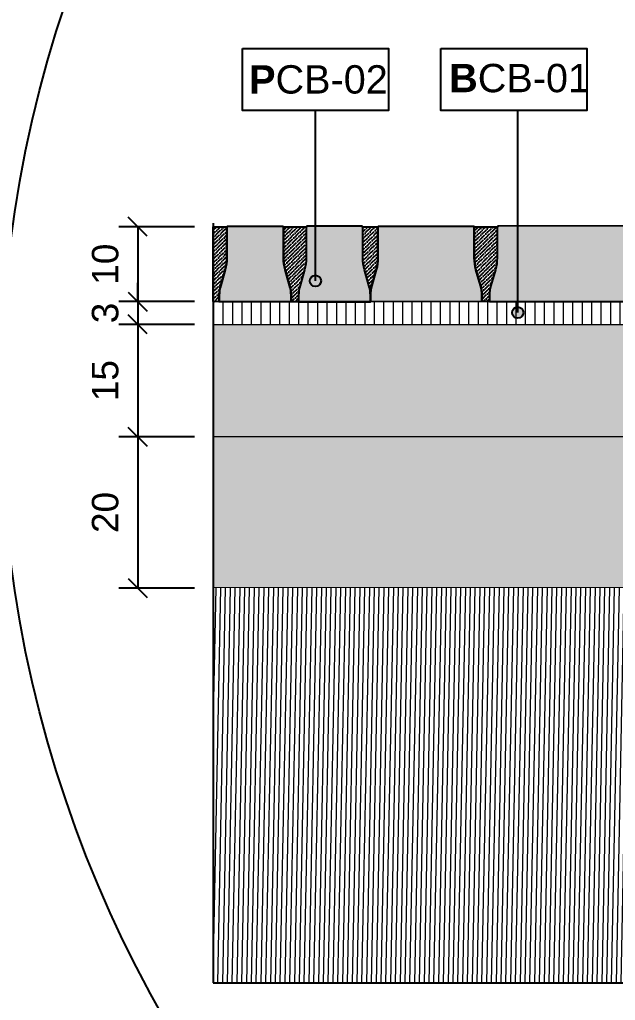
# Model space of a CAD drawing. Header units: metres. Extents: x -325 to 301, y -147 to 149.
# Drawn here: x 69.974 to 70.762, y 79.092 to 80.389 of the extents above; entities that cross this region are included whole.
import ezdxf

# ---------------------------------------------------------------- set-up
doc = ezdxf.new("R2010")
doc.units = ezdxf.units.M
doc.layers.get('Defpoints').update_dxf_attribs({"lineweight": 13})
for name, color, linetype, plot in [('-aux', 50, 'Continuous', False), ('-AUX-QAD', 5, 'Continuous', False), ('02-L-AUX', 2, 'Continuous', False)]:
    doc.layers.add(name, color=color, linetype=linetype, plot=plot)
doc.layers.add('0-TX-1_25', color=7, linetype='Continuous', true_color=0x3f4f7f)
doc.layers.add('EIT_3 TR sorra', color=7, linetype='Continuous', true_color=0xd8ceb0)
for name, color, linetype, lineweight, true_color in [('03-TR-Paviment_05_Open Joint Precast Pavements', 7, 'Continuous', 5, 0xb3b3b3), ('3-TR sorra granitica', 7, 'Continuous', 0, 0xf2dac9), ('3-TR tot_u', 7, 'Continuous', 5, 0x787878)]:
    doc.layers.add(name, color=color, linetype=linetype, lineweight=lineweight, true_color=true_color)
for name, color, linetype, lineweight in [('1-CM', 7, 'Continuous', 0), ('3-TR Seleccionat', 44, 'Continuous', 0), ('3-TR Tot-u', 37, 'Continuous', 0)]:
    doc.layers.add(name, color=color, linetype=linetype, lineweight=lineweight)
for name, color, linetype in [('1-L- kodolé', 7, 'Continuous'), ('1-SECCIÓ', 1, 'Continuous'), ('A-KEYPLAN_HATCH', 7, 'Continuous'), ('A_TEXT_2', 7, 'Continuous')]:
    doc.layers.add(name, color=color, linetype=linetype)
doc.styles.get("Standard").update_dxf_attribs({"font": 'arial.ttf'})
doc.dimstyles.new('ISO-25', dxfattribs={"dimtxt": 0.1, "dimasz": 0.1, "dimexe": 0.1, "dimexo": 0.1, "dimgap": 0.1, "dimtad": 1, "dimdec": 0, "dimlfac": 100, "dimzin": 9, "dimtxsty": 'Standard', "dimblk": 'OBLIQUE', "dimcen": 0.1, "dimadec": 0, "dimazin": 0, "dimtfac": 1, "dimtdec": 0, "dimtmove": 0, "dimatfit": 3, "dimldrblk": 'OBLIQUE', "dimfxl": 1, "dimarcsym": 0})
pattern_1 = [(44.44704254352422, (41.67273347563943, 9.792104224077281), (0.001874050511207277, 0.006619192748027979), [0.008532812500000073, -0.001706562500000015, 0, -0.001706562500000015])]

# ---------------------------------------------------------------- blocks, each defined once
blk = doc.blocks.new('hatch keyplan 2')
at = {"layer": 'A-KEYPLAN_HATCH'}
blk.add_lwpolyline([(0, 0.005476596624248486), (0.012874798693294, 0.005476596623793739), (0.012874798693294, -2.273736754432321e-13), (0, 0)], close=True, dxfattribs=at)
blk = doc.blocks.new('hatch keyplan')
at = {"layer": 'A-KEYPLAN_HATCH'}
blk.add_blockref('hatch keyplan 2', (1.430579833341536, 0.8521467901477053), dxfattribs=at)
blk = doc.blocks.new('PCB03')
at = {"layer": 'A-KEYPLAN_HATCH'}
blk.add_blockref('hatch keyplan', (-1.42957983326266, -0.8521467901535917), dxfattribs=at)
at = {"layer": 'A_TEXT_2', "insert": (0.0002022692309803231, 0.0039881901570753), "char_height": 0.0025, "attachment_point": 1}
blk.add_mtext_dynamic_manual_height_columns('\\pi0.00139;{\\fArial|b1|i0|c0|p34;P}CB-02', width=0.01456192034901793, gutter_width=0.015, heights=[0], dxfattribs=at)
blk = doc.blocks.new('B-CB01')
at = {"layer": 'A-KEYPLAN_HATCH'}
blk.add_blockref('hatch keyplan', (-1.430579833341536, -0.8521467901477052), dxfattribs=at)
at = {"layer": 'A_TEXT_2', "insert": (-0.0007977308478921419, 0.004105509799023688), "char_height": 0.0025, "attachment_point": 1}
blk.add_mtext_dynamic_manual_height_columns('\\pi0.00152;{\\fArial|b1|i0|c0|p34;B}CB-01', width=0.01456192034901793, gutter_width=0.015, heights=[0], dxfattribs=at)
blk = doc.blocks.new('POINT')
at = {"layer": '0-TX-1_25'}
h = blk.add_hatch(dxfattribs=at)
h.set_pattern_fill('ANGLE', color=256)
h.set_pattern_definition([(0, (-83.74681484067048, -12.72584030761209), (0, 6.985), [5.08, -1.905]), (90, (-83.74681484067048, -12.72584030761209), (-6.985, 4.277078946022131e-16), [5.08, -1.905])])
edge = h.paths.add_edge_path()
edge.add_arc((0, 0), 0.0075, 0, 360)
h = blk.add_hatch(color=256, dxfattribs=at)
h.dxf.hatch_style = 1
edge = h.paths.add_edge_path()
edge.add_arc((0, 0), 0.0075, 0, 360)
blk.add_circle((0, 0), 0.0075, dxfattribs=at)
blk = doc.blocks.new('_Oblique')
at = {"color": 0, "lineweight": -2}
blk.add_line((-0.499999999995058, -0.4999999998130015), (0.500000000028669, 0.500000000163238), dxfattribs=at)
blk = doc.blocks.new('*D1420')
at = {"layer": '0-TX-1_25', "color": 0, "lineweight": -2, "transparency": 16777216}
for p, q in [((70.2055029035887, 80.115348347634), (70.10556118825784, 80.115348347634)), ((70.13056118825784, 80.115348347634), (70.13056118825784, 80.01629690499733)), ((70.2055029035887, 80.01629690499733), (70.10556118825784, 80.01629690499733))]:
    blk.add_line(p, q, dxfattribs=at)
at = {"layer": 'Defpoints', "color": 0, "transparency": 16777216}
for p in [(70.2305029035887, 80.115348347634), (70.13056118825784, 80.01629690499733), (70.2305029035887, 80.01629690499733)]:
    blk.add_point(p, dxfattribs=at)
at = {"layer": '0-TX-1_25', "color": 0, "lineweight": -2, "transparency": 16777216, "xscale": 0.025, "yscale": 0.025, "zscale": 0.025}
for p, rotation in [((70.13056118825784, 80.115348347634), 90), ((70.13056118825784, 80.01629690499733), 270)]:
    blk.add_blockref('_Oblique', p, dxfattribs=dict(at, rotation=rotation))
at = {"layer": '0-TX-1_25', "color": 0, "transparency": 16777216, "insert": (70.08769113368758, 80.06582262631564), "char_height": 0.035, "attachment_point": 5, "rotation": 90}
blk.add_mtext('10', dxfattribs=at)
blk = doc.blocks.new('*D1421')
at = {"layer": '0-TX-1_25', "color": 0, "lineweight": -2, "transparency": 16777216}
for p, q in [((70.13056118825716, 80.01629690499733), (70.13056118825716, 80.04129690499734)), ((70.2055029035887, 80.01629690499733), (70.10556118825716, 80.01629690499733)), ((70.13056118825716, 80.01629690499733), (70.13056118825716, 79.98621941384224)), ((70.2055029035887, 79.98621941384224), (70.10556118825716, 79.98621941384224)), ((70.13056118825716, 79.98621941384224), (70.13056118825716, 79.96121941384223))]:
    blk.add_line(p, q, dxfattribs=at)
at = {"layer": 'Defpoints', "color": 0, "transparency": 16777216}
for p in [(70.2305029035887, 80.01629690499733), (70.13056118825716, 79.98621941384224), (70.2305029035887, 79.98621941384224)]:
    blk.add_point(p, dxfattribs=at)
at = {"layer": '0-TX-1_25', "color": 0, "lineweight": -2, "transparency": 16777216, "xscale": 0.025, "yscale": 0.025, "zscale": 0.025}
for p, rotation in [((70.13056118825716, 80.01629690499733), 270), ((70.13056118825716, 79.98621941384224), 90)]:
    blk.add_blockref('_Oblique', p, dxfattribs=dict(at, rotation=rotation))
at = {"layer": '0-TX-1_25', "color": 0, "transparency": 16777216, "insert": (70.0876791964427, 80.00125815941976), "char_height": 0.035, "attachment_point": 5, "rotation": 90}
blk.add_mtext('3', dxfattribs=at)
blk = doc.blocks.new('*D1422')
at = {"layer": '0-TX-1_25', "color": 0, "lineweight": -2, "transparency": 16777216}
for p, q in [((70.2055029035887, 79.98621941384224), (70.10556118825795, 79.98621941384224)), ((70.13056118825796, 79.98621941384224), (70.13056118825796, 79.83742942411918)), ((70.2055029035887, 79.83742942411918), (70.10556118825795, 79.83742942411918))]:
    blk.add_line(p, q, dxfattribs=at)
at = {"layer": 'Defpoints', "color": 0, "transparency": 16777216}
for p in [(70.2305029035887, 79.98621941384224), (70.13056118825796, 79.83742942411918), (70.2305029035887, 79.83742942411918)]:
    blk.add_point(p, dxfattribs=at)
at = {"layer": '0-TX-1_25', "color": 0, "lineweight": -2, "transparency": 16777216, "xscale": 0.025, "yscale": 0.025, "zscale": 0.025}
for p, rotation in [((70.13056118825796, 79.98621941384224), 90), ((70.13056118825796, 79.83742942411918), 270)]:
    blk.add_blockref('_Oblique', p, dxfattribs=dict(at, rotation=rotation))
at = {"layer": '0-TX-1_25', "color": 0, "transparency": 16777216, "insert": (70.0876911336877, 79.91182441898067), "char_height": 0.035, "attachment_point": 5, "rotation": 90}
blk.add_mtext('15', dxfattribs=at)
blk = doc.blocks.new('*D1423')
at = {"layer": '0-TX-1_25', "color": 0, "lineweight": -2, "transparency": 16777216}
for p, q in [((70.2055029035887, 79.83742942411918), (70.10556118825801, 79.83742942411918)), ((70.13056118825801, 79.83742942411918), (70.13056118825801, 79.63742946517257)), ((70.20559351639059, 79.63742946517257), (70.10556118825801, 79.63742946517257))]:
    blk.add_line(p, q, dxfattribs=at)
at = {"layer": 'Defpoints', "color": 0, "transparency": 16777216}
for p in [(70.2305029035887, 79.83742942411918), (70.13056118825801, 79.63742946517257), (70.2305935163906, 79.63742946517257)]:
    blk.add_point(p, dxfattribs=at)
at = {"layer": '0-TX-1_25', "color": 0, "lineweight": -2, "transparency": 16777216, "xscale": 0.025, "yscale": 0.025, "zscale": 0.025}
for p, rotation in [((70.13056118825801, 79.83742942411918), 90), ((70.13056118825801, 79.63742946517257), 270)]:
    blk.add_blockref('_Oblique', p, dxfattribs=dict(at, rotation=rotation))
at = {"layer": '0-TX-1_25', "color": 0, "transparency": 16777216, "insert": (70.08769113368776, 79.73742944464584), "char_height": 0.035, "attachment_point": 5, "rotation": 90}
blk.add_mtext('20', dxfattribs=at)

msp = doc.modelspace()

# ---------------------------------------------------------------- hatches: boundary and pattern name
at = {"layer": '03-TR-Paviment_05_Open Joint Precast Pavements'}
h = msp.add_hatch(color=256, dxfattribs=at)
h.dxf.hatch_style = 1
edge = h.paths.add_edge_path()
edge.add_line((70.23849229113638, 80.01619444163013), (70.23849021699654, 80.02439022298232))
edge.add_arc((70.28690777162858, 80.02440247481154), 0.04841755618217186, 164.0154792946056, 180.0144984209942, ccw=False)
edge.add_line((70.24036222562529, 80.03773558749799), (70.2463036187807, 80.05847682607539))
edge.add_arc((70.19136846038192, 80.07421317164751), 0.05714459029745506, 344.0154764084515, 360.0144955347339)
edge.add_line((70.24851304885057, 80.07422762893201), (70.24850264344643, 80.11535290187895))
edge.add_line((70.24850264344643, 80.11535290187895), (70.24929984949095, 80.11535310451717))
edge.add_line((70.24929984949095, 80.11535310451717), (70.24929963499366, 80.11619718123141))
edge.add_line((70.24929963499366, 80.11619718123141), (70.32259742802165, 80.11621572590734))
edge.add_line((70.32259742802165, 80.11621572590734), (70.32259763972534, 80.11537164779541))
edge.add_line((70.32259763972534, 80.11537164779541), (70.32339484530351, 80.11537185322747))
edge.add_line((70.32339484530351, 80.11537185322747), (70.3234052502427, 80.07424657748645))
edge.add_arc((70.38054983705393, 80.07426103756941), 0.05714458864074345, 180.0144983410309, 196.0135174673133)
edge.add_line((70.3256226504792, 80.05849689515998), (70.3315745381914, 80.03775866252836))
edge.add_arc((70.28503574469616, 80.0244020012103), 0.04841755571648512, 0.014491300300107923, 16.013510426688526, ccw=False)
edge.add_line((70.33345329886403, 80.0244142470221), (70.3334553725374, 80.01621846892942))
edge.add_line((70.3334553725374, 80.01621846892942), (70.23849229113638, 80.01619444163013))
h = msp.add_hatch(color=256, dxfattribs=at)
h.dxf.hatch_style = 1
edge = h.paths.add_edge_path()
edge.add_line((70.4384184547918, 80.01624502640159), (70.43841638111796, 80.02444080635689))
edge.add_arc((70.38999882293908, 80.02442855603934), 0.04841755972864095, 0.01449663107597601, 16.01351575746422)
edge.add_line((70.4365376190481, 80.03778522279416), (70.4305857322682, 80.0585234517007))
edge.add_arc((70.48551292238963, 80.0742875929201), 0.05714459172153227, 180.0144962131547, 196.0135153394365, ccw=False)
edge.add_line((70.42836833249707, 80.07427313495862), (70.4283579261615, 80.11539840837096))
edge.add_line((70.4283579261615, 80.11539840837096), (70.42756072151373, 80.11539820666442))
edge.add_line((70.42756072151373, 80.11539820666442), (70.42756050748233, 80.11624228244746))
edge.add_line((70.42756050748233, 80.11624228244746), (70.3542627158513, 80.11622373777189))
edge.add_line((70.3542627158513, 80.11622373777189), (70.3542629294174, 80.11537966059177))
edge.add_line((70.3542629294174, 80.11537966059177), (70.35346572430326, 80.11537946167907))
edge.add_line((70.35346572430326, 80.11537946167907), (70.35347612924244, 80.07425418593805))
edge.add_arc((70.2963315459772, 80.07423972769654), 0.05714458509429278, -15.984522630681283, 0.01449649560169064, ccw=False)
edge.add_line((70.35126669963789, 80.05850338447853), (70.34532530741498, 80.03776214124476))
edge.add_arc((70.39187085152903, 80.02442902713378), 0.04841755475827245, 164.0154770583981, 180.0144961847867)
edge.add_line((70.34345329832043, 80.02441677719462), (70.34345537292512, 80.0162209991022))
edge.add_line((70.34345537292512, 80.0162209991022), (70.4384184547918, 80.01624502640159))
h = msp.add_hatch(color=256, dxfattribs=at)
h.dxf.hatch_style = 1
edge = h.paths.add_edge_path()
edge.add_line((70.43841845479146, 80.01624502779858), (70.43841638111796, 80.02444080635689))
edge.add_arc((70.48683393290308, 80.02445305440615), 0.04841755333429823, 164.0154748223752, 180.014493948764, ccw=False)
edge.add_line((70.44028839067828, 80.03778616994148), (70.44622978243636, 80.05852740991551))
edge.add_arc((70.39129462002663, 80.07426375098193), 0.0571445929125616, 344.0154818588612, 360.0145009851438)
edge.add_line((70.448439211109, 80.07427821370311), (70.44842880477366, 80.11540348618416))
edge.add_line((70.44842880477366, 80.11540348618416), (70.44922601221528, 80.11540368835706))
edge.add_line((70.44922601221528, 80.11540368835706), (70.4492257981835, 80.11624776553707))
edge.add_line((70.4492257981835, 80.11624776553707), (70.57505166586895, 80.11627960351683))
edge.add_line((70.57505166586895, 80.11627960351683), (70.57505187803854, 80.1154355244737))
edge.add_line((70.57505187803854, 80.1154355244737), (70.57584908408212, 80.1154357308372))
edge.add_line((70.57584908408212, 80.1154357308372), (70.57585948948687, 80.07431045556194))
edge.add_arc((70.63300407653038, 80.07432491730182), 0.05714458887344626, 180.0145000022703, 196.0135191285519)
edge.add_line((70.57807689018905, 80.05856077323563), (70.58402877650435, 80.03782254013798))
edge.add_arc((70.53748998417535, 80.02446587053622), 0.04841755688067414, 0.014501103312795749, 16.013520229701783, ccw=False)
edge.add_line((70.58590753950531, 80.0244781246323), (70.58590961271314, 80.01628234607385))
edge.add_line((70.58590961271314, 80.01628234607385), (70.43841845479146, 80.01624502779858))
h = msp.add_hatch(color=256, dxfattribs=at)
h.dxf.hatch_style = 1
edge = h.paths.add_edge_path()
edge.add_line((70.81721722362865, 80.01634087322162), (70.81721515088647, 80.02453665178017))
edge.add_arc((70.76879759436449, 80.02452440123028), 0.0484175580717994, 0.01449690650776215, 16.01351603289587)
edge.add_line((70.81533638881675, 80.03788106775175), (70.80938450110526, 80.0586192975894))
edge.add_arc((70.86431169265003, 80.07438344069864), 0.05714459361098313, 180.0144976407693, 196.0135167670525, ccw=False)
edge.add_line((70.80716710086838, 80.07436898131283), (70.80715669546424, 80.11549425425979))
edge.add_line((70.80715669546424, 80.11549425425979), (70.80635949035081, 80.11549405255313))
edge.add_line((70.80635949035081, 80.11549405255313), (70.80635927678507, 80.11633812833628))
edge.add_line((70.80635927678507, 80.11633812833628), (70.60678783386328, 80.11628763424663))
edge.add_line((70.60678783386328, 80.11628763424663), (70.60678804742939, 80.1154435570665))
edge.add_line((70.60678804742939, 80.1154435570665), (70.60599084184936, 80.11544335908502))
edge.add_line((70.60599084184936, 80.11544335908502), (70.60600124771976, 80.07431808380987))
edge.add_arc((70.54885665829416, 80.07430362132193), 0.05714459125573003, -15.984518374578215, 0.01450075170441778, ccw=False)
edge.add_line((70.603791819047, 80.05856728048795), (70.59785042682407, 80.03782603725416))
edge.add_arc((70.64439596928125, 80.02449292337563), 0.04841755310143721, 164.0154767828985, 180.0144959092875)
edge.add_line((70.5959784177294, 80.0244806736697), (70.59598049140278, 80.01628489557704))
edge.add_line((70.59598049140278, 80.01628489557704), (70.81721722362865, 80.01634087322162))
at = {"layer": '3-TR Seleccionat'}
h = msp.add_hatch(dxfattribs=at)
h.set_pattern_fill('ANSI31', color=256, scale=0.002, angle=223.8682194563586, style=0)
h.set_pattern_definition([(268.8682194563586, (428207.7918871925, -659342.0485107687), (-0.006348761178338337, 0.0001254252782496586), [])])
h.paths.add_polyline_path([(70.23050290358867, 79.63742942411915), (70.23050290358867, 79.11534834763397), (73.11134009792734, 79.11534834763397), (73.11134009792734, 79.6379909167658), (72.02354350174323, 79.6379909167658), (71.50344901365679, 79.6379909167658)])
at = {"layer": '3-TR sorra granitica'}
h = msp.add_hatch(dxfattribs=at)
h.set_pattern_fill('LINE', color=256, scale=0.09999999999999998, angle=54.36802460532453, style=0)
h.set_pattern_definition([(90.01449684407237, (95.59110275207881, 288.1782643240952), (-0.0124999995998879, -3.162720719002675e-06), [])])
h.paths.add_polyline_path([(71.52390904111691, 80.00702844938786), (71.52390625276999, 80.0069936491303), (71.52388609988607, 80.0162579862842)])
h.paths.add_polyline_path([(71.51815766114444, 79.98702472745104), (71.52157756735696, 80.01625810189476), (70.22854656920568, 80.01632285647317), (70.22795924194784, 79.98659359818063)])
at = {"layer": '3-TR Tot-u'}
h = msp.add_hatch(dxfattribs=at)
h.set_pattern_fill('EARTH', color=256, scale=0.005, angle=-84.07414778341365)
h.set_pattern_definition([(275.9258522165863, (7.704253271968483, 0.250561291882903), (0.03485825126725671, -0.02830242601949161), [0.03175, -0.03175]), (275.9258522165863, (7.716095898959749, 0.251790509116859), (0.03485825126725671, -0.02830242601949161), [0.03175, -0.03175]), (275.9258522165863, (7.727938525951013, 0.2530197263508149), (0.03485825126725671, -0.02830242601949161), [0.03175, -0.03175]), (5.925852216586344, (7.732295807359421, 0.2494819230983785), (0.02830242601949161, 0.03485825126725671), [0.03174999999999998, -0.03174999999999998]), (5.925852216586344, (7.733525024593376, 0.2376392961071132), (0.02830242601949161, 0.03485825126725671), [0.03174999999999998, -0.03174999999999998]), (5.925852216586344, (7.734754241827332, 0.2257966691158478), (0.02830242601949161, 0.03485825126725671), [0.03174999999999998, -0.03174999999999998])])
h.paths.add_polyline_path([(71.32392653132165, 79.83777331075562), (70.23050290358867, 79.83742942411915), (70.23050290358867, 79.63742942411915), (73.11086919515688, 79.6379909167658), (73.11091957231001, 79.83710018296216), (72.32392653132167, 79.83628327515538), (72.32392653132165, 79.71566186349253), (72.32392653132166, 79.63777331075559), (71.32392653132167, 79.6378365292112)])
at = {"layer": '3-TR tot_u'}
h = msp.add_hatch(dxfattribs=at)
h.set_pattern_fill('AR-CONC', color=256, scale=0.0002499999999999997, angle=92.9928143935928)
h.set_pattern_definition([(142.9928143935928, (7.704253271968483, 0.250561291882903), (0.00160133854976033, 0.04569209416202706), [0.004762499999999995, -0.05238749999999995]), (87.99281439359284, (7.704253271968483, 0.250561291882903), (-0.04723904418761809, -0.01129264178091974), [0.003809999999999996, -0.04191014604249996]), (193.4442590935928, (7.70438671657812, 0.2543689541782528), (-0.04563770368725484, 0.03439945236275431), [0.004047502199999994, -0.04452256114999993]), (139.1770143935928, (7.691570593619338, 0.2498982157996776), (0.00695793884922797, 0.0682260934048176), [0.007143749999999992, -0.07858124999999991]), (189.6283720035927, (7.692150415296185, 0.2555837182149712), (-0.06487092434638955, 0.05604051034146583), [0.006071255784999993, -0.06678390203999993]), (84.17696556359282, (7.691570593619338, 0.2498982157996776), (-0.06487092434352237, 0.05604051034498883), [0.005714991767499994, -0.06286493297999993]), (113.9928143935928, (7.694409725165012, 0.2564053239950561), (0.02355245547627941, 0.03918673552424966), [0.004762499999999994, -0.05238749999999994]), (58.99281439359278, (7.694409725165012, 0.2564053239950561), (-0.04679086962607495, 0.01302528763197387), [0.003809999999999996, -0.04190999999999995]), (164.4442593935928, (7.696372429800862, 0.259670885287972), (-0.02323841438272714, 0.05221202305941412), [0.004047502199999996, -0.04452248439999995]), (130.4928143935928, (7.704253271968483, 0.250561291882903), (-0.02115024290892982, -0.0003325720948346777), [0, -0.04140199999999996, 0, -0.04254499999999996, 0, -0.04206874999999995]), (100.4928143935928, (7.704253271968483, 0.250561291882903), (-0.02588315998721204, 0.01537450676871891), [0, -0.02425699999999997, 0, -0.04044949999999996, 0, -0.01603374999999999]), (60.4928143935928, (7.704992601801279, 0.2364201055236071), (-0.0003395878614522781, 0.03392619092123889), [0, -0.01587499999999998, 0, -0.04952999999999995, 0, -0.06572249999999992]), (50.49281439359279, (7.705324139842892, 0.2300787663490349), (-0.008281435526141462, 0.03664990282591291), [0, -0.02063749999999997, 0, -0.03289299999999994, 0, -0.04667249999999993])])
h.paths.add_polyline_path([(71.51904823651651, 79.86688246270207), (71.52094470090387, 79.86684499630442), (71.52329816055163, 79.98597212486268), (71.52140096257398, 79.98597245847724)])
h.paths.add_polyline_path([(71.46587387766871, 79.83742942411915), (71.52251507669723, 79.83742942411915), (71.52103196120672, 79.98702659902962), (70.24639215315044, 79.98619666358816), (70.23050290358867, 79.98619205561157), (70.23050290358867, 79.83742942411915), (71.45454513225454, 79.83742942411915)])
at = {"layer": 'EIT_3 TR sorra'}
h = msp.add_hatch(dxfattribs=at)
h.set_pattern_fill('ANSI36', color=256, scale=0.00107500000000001, angle=-0.5529574564757708, style=0, double=1)
h.set_pattern_definition(pattern_1)
edge = h.paths.add_edge_path()
edge.add_line((70.23849229202193, 80.01619094172001), (70.23050290358867, 80.0162969049973))
edge.add_line((70.23050290358867, 80.0162969049973), (70.23050290358867, 80.02937256032784))
edge.add_line((70.23050290358867, 80.02937256032784), (70.23050290358867, 80.11534834763397))
edge.add_line((70.23050290358867, 80.11534834763397), (70.24850264251508, 80.11535290187872))
edge.add_line((70.24850264251508, 80.11535290187872), (70.24851304880505, 80.07422412809032))
edge.add_arc((70.19136846530671, 80.07420967150561), 0.05714458532697426, -15.984524291953221, 0.014494834358117714, ccw=False)
edge.add_line((70.24630361873481, 80.0584733266307), (70.24036222651178, 80.03773208386258))
edge.add_arc((70.28690776399901, 80.02439897068119), 0.04841754813168304, 164.0154759564091, 180.0144950826216)
edge.add_line((70.23849021741675, 80.02438672167509), (70.23849229202193, 80.01619094172001))
edge.add_line((70.23849229202193, 80.01619094172001), (70.23050290358867, 80.0162969049973))
h = msp.add_hatch(dxfattribs=at)
h.set_pattern_fill('ANSI36', color=256, scale=0.00107500000000001, angle=-0.5529574564757708, style=0, double=1)
h.set_pattern_definition(pattern_1)
edge = h.paths.add_edge_path()
edge.add_line((70.34345537474186, 80.01621749965796), (70.33345537714834, 80.01621496855459))
edge.add_line((70.33345537714834, 80.01621496855459), (70.33345330207776, 80.02441074757823))
edge.add_arc((70.28503574767667, 80.02439850010947), 0.04841755595011386, 0.0144932610368807, 16.01351238714829)
edge.add_line((70.33157454093947, 80.03775516308437), (70.3256226546244, 80.0584933952507))
edge.add_arc((70.38054984308913, 80.07425753623681), 0.05714459006476816, 180.0144964466227, 196.0135155728417, ccw=False)
edge.add_line((70.3234052548534, 80.0742430780429), (70.32339484809735, 80.11537185369383))
edge.add_line((70.32339484809735, 80.11537185369383), (70.35346572570036, 80.11537946121375))
edge.add_line((70.35346572570036, 80.11537946121375), (70.35347613152511, 80.0742506855626))
edge.add_arc((70.29633153997636, 80.0742362261549), 0.05714459337810191, -15.984521463525425, 0.014497662785174725, ccw=False)
edge.add_line((70.35126670192113, 80.05849988177478), (70.34532530969761, 80.03775864086933))
edge.add_arc((70.39187084884175, 80.02442552745556), 0.04841754978850553, 164.015476231992, 180.0144953582049)
edge.add_line((70.34345330060272, 80.02441327821616), (70.34345537474186, 80.01621749965796))
edge.add_line((70.34345537474186, 80.01621749965796), (70.33345537714834, 80.01621496855459))
h = msp.add_hatch(dxfattribs=at)
h.set_pattern_fill('ANSI36', color=256, scale=0.00107500000000001, angle=-0.5529574564757708, style=0, double=1)
h.set_pattern_definition(pattern_1)
edge = h.paths.add_edge_path()
edge.add_line((70.43841845707314, 80.01624153114842), (70.43841638246845, 80.02443730924088))
edge.add_arc((70.38999883161341, 80.02442506296413), 0.04841755240376368, 0.01449185151612125, 16.01351097762874)
edge.add_line((70.43653762179605, 80.03778172381583), (70.43058573501507, 80.05851995691333))
edge.add_arc((70.48551292347986, 80.07428409789942), 0.05714459006481496, 180.0144964465799, 196.0135155727986, ccw=False)
edge.add_line((70.42836833524409, 80.07426963970555), (70.4283579294209, 80.11539840930311))
edge.add_line((70.4283579294209, 80.11539840930311), (70.44842880849907, 80.11540348571944))
edge.add_line((70.44842880849907, 80.11540348571944), (70.44843921245926, 80.07427471751839))
edge.add_arc((70.39129462114374, 80.07426025645391), 0.0571445931452784, -15.984519802310615, 0.014499324000212255, ccw=False)
edge.add_line((70.44622978332096, 80.05852391373068), (70.44028839063226, 80.03778267096246))
edge.add_arc((70.48683392503821, 80.02444955990275), 0.04841754458525745, 164.0154773659517, 180.0144964921638)
edge.add_line((70.43841638200267, 80.02443730970641), (70.43841845660758, 80.01624153068265))
h = msp.add_hatch(dxfattribs=at)
h.set_pattern_fill('ANSI36', color=256, scale=0.00107500000000001, angle=-0.5529574564757708, style=0, double=1)
h.set_pattern_definition(pattern_1)
edge = h.paths.add_edge_path()
edge.add_line((70.59590961351802, 80.01628138704659), (70.58590961499281, 80.01627885733996))
edge.add_line((70.58590961499281, 80.01627885733996), (70.58590754085392, 80.02447463496684))
edge.add_arc((70.53748998930155, 80.02446238371952), 0.04841755310235486, 0.01449773330741034, 16.01351685942044)
edge.add_line((70.58402877878453, 80.03781904954145), (70.57807689153753, 80.05855728403581))
edge.add_arc((70.63300407715546, 80.07432142124195), 0.05714458628566711, 180.0144935911083, 196.0135127173258, ccw=False)
edge.add_line((70.57585949269811, 80.07430696589697), (70.57584908594465, 80.11543573130334))
edge.add_line((70.57584908594465, 80.11543573130334), (70.60591996308199, 80.11544333882314))
edge.add_line((70.60591996308199, 80.11544333882314), (70.60593036936969, 80.07431457388233))
edge.add_arc((70.54878578090104, 80.07430011659781), 0.05714459029745443, -15.984523591548509, 0.014495534762374973, ccw=False)
edge.add_line((70.60372093929982, 80.05856377102569), (70.59777954800812, 80.03782252825783))
edge.add_arc((70.64432508691976, 80.02448941318713), 0.04841755002129008, 164.0154742712676, 180.0144933974795)
edge.add_line((70.59590753844753, 80.02447716560457), (70.59590961351802, 80.01628138704659))
edge.add_line((70.59590961351802, 80.01628138704659), (70.58590961499281, 80.01627885733996))

# ---------------------------------------------------------------- linework, layer by layer
at = {"layer": '-aux'}
for points in [[(70.23849229202193, 80.01619094172001), (70.23050290358867, 80.0162969049973), (70.23050290358867, 80.02937256032784), (70.23050290358867, 80.11534834763397), (70.24850264251508, 80.11535290187872), (70.24851304880505, 80.07422412809032, -0.0699225111484148), (70.24630361873481, 80.0584733266307), (70.24036222651178, 80.03773208386258, 0.06992251114798485), (70.23849021741675, 80.02438672167509), (70.23849229202193, 80.01619094172001), (70.23050290358867, 80.0162969049973)], [(70.34345537474186, 80.01621749965796), (70.33345537714834, 80.01621496855459), (70.33345330207776, 80.02441074757823, 0.06992251114754273), (70.33157454093947, 80.03775516308437), (70.3256226546244, 80.0584933952507, -0.06992251114800961), (70.3234052548534, 80.0742430780429), (70.32339484809735, 80.11537185369383), (70.35346572570036, 80.11537946121375), (70.35347613152511, 80.0742506855626, -0.0699225111484148), (70.35126670192113, 80.05849988177478), (70.34532530969761, 80.03775864086933, 0.06992251114798485), (70.34345330060272, 80.02441327821616), (70.34345537474186, 80.01621749965796), (70.33345537714834, 80.01621496855459)], [(70.43841845660758, 80.01624153068265), (70.43841845707314, 80.01624153114842), (70.43841638246845, 80.02443730924088, 0.06992251114754273), (70.43653762179605, 80.03778172381583), (70.43058573501507, 80.05851995691333, -0.06992251114800961), (70.42836833524409, 80.07426963970555), (70.4283579294209, 80.11539840930311), (70.44842880849907, 80.11540348571944), (70.44843921245926, 80.07427471751839, -0.0699225111484148), (70.44622978332096, 80.05852391373068), (70.44028839063226, 80.03778267096246, 0.06992251114798485), (70.43841638200267, 80.02443730970641), (70.43841845660758, 80.01624153068265), (70.43841845707314, 80.01624153114842)], [(70.59590961351802, 80.01628138704659), (70.58590961499281, 80.01627885733996), (70.58590754085392, 80.02447463496684, 0.06992251114754273), (70.58402877878453, 80.03781904954145), (70.57807689153753, 80.05855728403581, -0.06992251114800961), (70.57585949269811, 80.07430696589697), (70.57584908594465, 80.11543573130334), (70.60591996308199, 80.11544333882314), (70.60593036936969, 80.07431457388233, -0.0699225111484148), (70.60372093929982, 80.05856377102569), (70.59777954800812, 80.03782252825783, 0.06992251114798485), (70.59590753844753, 80.02447716560457), (70.59590961351802, 80.01628138704659), (70.58590961499281, 80.01627885733996)]]:
    msp.add_lwpolyline(points, format="xyb", dxfattribs=at)
at = {"layer": '-AUX-QAD'}
for radius in [1.820887697150468, 1.644287805263133]:
    msp.add_circle((71.59321750729976, 79.88457580875846), radius, dxfattribs=at)
at = {"layer": '0-TX-1_25'}
for points in [[(70.36566841096555, 80.04366381738232), (70.36566841096557, 80.26917599951022)], [(70.63324156701873, 80.00174162783952), (70.63324156701874, 80.26917599951022)]]:
    msp.add_lwpolyline(points, dxfattribs=at)
at = {"layer": '02-L-AUX'}
msp.add_lwpolyline([(70.23050290358867, 79.11534834763397), (73.11073696000162, 79.11534834763397)], dxfattribs=at)
at = {"layer": '1-CM'}
for p, q in [((70.23050290358867, 79.9862194138422), (71.44981398209673, 79.9862194138422)), ((71.32392653132165, 79.8374294241194), (70.23050290358867, 79.83742942411915))]:
    msp.add_line(p, q, dxfattribs=at)
for points in [[(71.52390261077066, 80.00702858166923), (71.52390261077066, 79.98777331075559), (71.5239182758028, 80.0162579862842), (70.23050290358867, 80.0162969049973), (70.23050290358867, 80.02937256032784), (70.23050290358867, 80.02937256032784)], [(70.2463921667101, 79.98619662703972), (71.52390626111584, 79.98702869261169)], [(73.11086909225729, 79.63758421923252), (70.23050290358867, 79.6379909167658)]]:
    msp.add_lwpolyline(points, dxfattribs=at)
at = {"layer": '1-L- kodolé'}
for points in [[(70.23849229113638, 80.01619444163013), (70.23849021699654, 80.02439022298232, -0.06992251114875708), (70.24036222562529, 80.03773558749799), (70.2463036187807, 80.05847682607539, 0.0699225111482901), (70.24851304885057, 80.07422762893201), (70.24850264344643, 80.11535290187895), (70.24929984949095, 80.11535310451717), (70.24929963499366, 80.11619718123141), (70.32259742802165, 80.11621572590734), (70.32259763972534, 80.11537164779541), (70.32339484530351, 80.11537185322747), (70.3234052502427, 80.07424657748645, 0.0699225111482901), (70.3256226504792, 80.05849689515998), (70.3315745381914, 80.03775866252836, -0.06992251114875708), (70.33345329886403, 80.0244142470221), (70.3334553725374, 80.01621846892942)], [(70.4384184547918, 80.01624502640159), (70.43841638111796, 80.02444080635689, 0.06992251114875708), (70.4365376190481, 80.03778522279416), (70.4305857322682, 80.0585234517007, -0.0699225111482901), (70.42836833249707, 80.07427313495862), (70.4283579261615, 80.11539840837096), (70.42756072151373, 80.11539820666442), (70.42756050748233, 80.11624228244746), (70.3542627158513, 80.11622373777189), (70.3542629294174, 80.11537966059177), (70.35346572430326, 80.11537946167907), (70.35347612924244, 80.07425418593805, -0.0699225111482901), (70.35126669963789, 80.05850338447853), (70.34532530741498, 80.03776214124476, 0.06992251114875708), (70.34345329832043, 80.02441677719462), (70.34345537292512, 80.0162209991022)], [(70.43841845479146, 80.01624502779858), (70.43841638111796, 80.02444080635689, -0.06992251114875708), (70.44028839067828, 80.03778616994148), (70.44622978243636, 80.05852740991551, 0.0699225111482901), (70.448439211109, 80.07427821370311), (70.44842880477366, 80.11540348618416), (70.44922601221528, 80.11540368835706), (70.4492257981835, 80.11624776553707), (70.57505166586895, 80.11627960351683), (70.57505187803854, 80.1154355244737), (70.57584908408212, 80.1154357308372), (70.57585948948687, 80.07431045556194, 0.0699225111482901), (70.57807689018905, 80.05856077323563), (70.58402877650435, 80.03782254013798, -0.06992251114875708), (70.58590753950531, 80.0244781246323), (70.58590961271314, 80.01628234607385)], [(70.81721722362865, 80.01634087322162), (70.81721515088647, 80.02453665178017, 0.06992251114875708), (70.81533638881675, 80.03788106775175), (70.80938450110526, 80.0586192975894, -0.0699225111482901), (70.80716710086838, 80.07436898131283), (70.80715669546424, 80.11549425425979), (70.80635949035081, 80.11549405255313), (70.80635927678507, 80.11633812833628), (70.60678783386328, 80.11628763424663), (70.60678804742939, 80.1154435570665), (70.60599084184936, 80.11544335908502), (70.60600124771976, 80.07431808380987, -0.0699225111482901), (70.603791819047, 80.05856728048795), (70.59785042682407, 80.03782603725416, 0.06992251114875708), (70.5959784177294, 80.0244806736697), (70.59598049140278, 80.01628489557704)]]:
    msp.add_lwpolyline(points, format="xyb", close=True, dxfattribs=at)
at = {"layer": '1-SECCIÓ'}
msp.add_line((70.23050290358867, 80.120099116236), (70.23050290358867, 79.11534834763397), dxfattribs=at)

# ---------------------------------------------------------------- block references
at = {"layer": '0-TX-1_25', "xscale": 15, "yscale": 15, "zscale": 15}
for name, p in [('PCB03', (70.25410741958274, 80.26917599960022)), ('B-CB01', (70.53176634522202, 80.26917599951237))]:
    msp.add_blockref(name, p, dxfattribs=at)
at = {"layer": '0-TX-1_25', "rotation": 358.8682194563586}
for p in [(70.36566841096555, 80.04366381738232), (70.63324156701873, 80.00174162783952)]:
    msp.add_blockref('POINT', p, dxfattribs=at)

# ---------------------------------------------------------------- dimensions: what is measured, and where the dimension line sits
at = {"layer": '0-TX-1_25'}
for base, p1, p2, picture, middle in [((70.13056118825784, 80.01629690499733), (70.23050290358867, 80.11534834763397), (70.23050290358867, 80.0162969049973), '*D1420', (70.08769113368758, 80.06582262631564)), ((70.13056118825796, 79.83742942411918), (70.23050290358867, 79.9862194138422), (70.23050290358867, 79.83742942411915), '*D1422', (70.0876911336877, 79.91182441898067)), ((70.13056118825801, 79.63742946517257), (70.23050290358867, 79.83742942411915), (70.23059351639057, 79.63742946517254), '*D1423', (70.08769113368776, 79.73742944464584))]:
    dim = msp.add_linear_dim(base=base, p1=p1, p2=p2, angle=90, dimstyle='ISO-25', override={"dimtxt": 0.035, "dimasz": 0.025, "dimexe": 0.025, "dimexo": 0.025, "dimgap": 0.025, "dimblk1": 'Oblique', "dimblk2": 'Oblique', "dimsah": 1, "dimfxl": 0.1, "dimfxlon": 1, "dimarcsym": 1}, dxfattribs=at)
    dim.commit()
    dim.dimension.update_dxf_attribs({"geometry": picture, "text_midpoint": middle})
dim = msp.add_linear_dim(base=(70.13056118825716, 79.98621941384224), p1=(70.23050290358867, 80.0162969049973), p2=(70.23050290358867, 79.9862194138422), angle=90, dimstyle='ISO-25', override={"dimtxt": 0.035, "dimasz": 0.025, "dimexe": 0.025, "dimexo": 0.025, "dimgap": 0.025, "dimblk1": 'Oblique', "dimblk2": 'Oblique', "dimsah": 1, "dimfxl": 0.1, "dimfxlon": 1, "dimarcsym": 1}, dxfattribs=at)
dim.commit()
dim.dimension.update_dxf_attribs({"geometry": '*D1421', "text_midpoint": (70.13056118825716, 80.00125815941976), "dimtype": 160})

doc.saveas('drawing.dxf')
